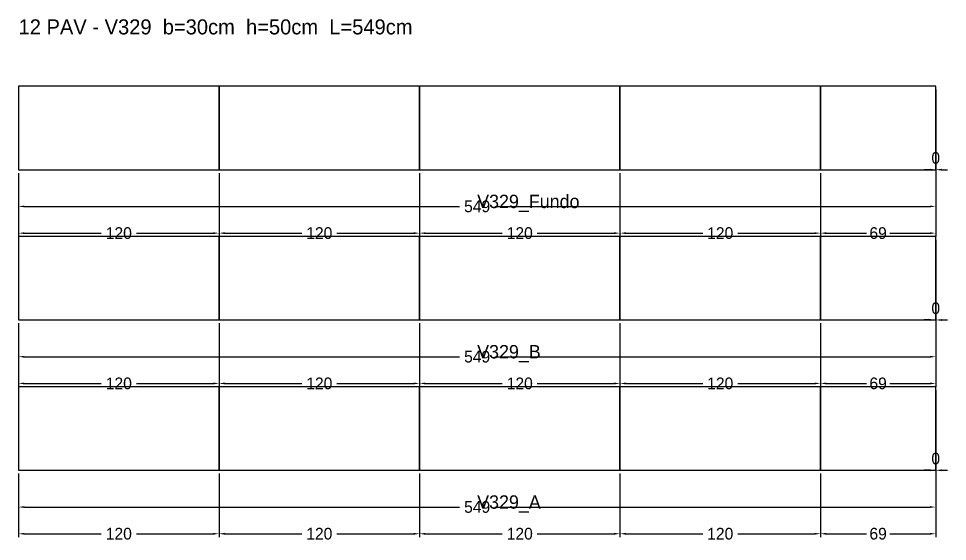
# Model space of a CAD drawing. Header units: metres. Extents: x 180 to 6304, y -11808 to -336.
# Drawn here: x 1780 to 2336, y -9252 to -8939 of the extents above; entities that cross this region are included whole.
import ezdxf

# ---------------------------------------------------------------- set-up
doc = ezdxf.new("R2010")
doc.units = ezdxf.units.M
doc.layers.add('COTA', color=3, linetype='Continuous')
doc.dimstyles.new('COTA_VIG', dxfattribs={"dimtxt": 7, "dimasz": 3.5, "dimexe": 2, "dimexo": 2, "dimgap": 1.5, "dimtad": 1, "dimdec": 1, "dimcen": 2.5, "dimclrd": 3, "dimclre": 3, "dimclrt": 3, "dimazin": 3, "dimtfac": 1, "dimtmove": 0, "dimatfit": 3})

# ---------------------------------------------------------------- blocks, each defined once
blk = doc.blocks.new('_CLOSEDFILLED')
at = {"color": 0, "linetype": 'BYBLOCK'}
blk.add_solid([(-1, 0.16), (0, 0), (-1, -0.16)], dxfattribs=at)
blk = doc.blocks.new('*D367')
at = {"color": 3}
for p, q in [((1779.65, -9211.72), (1779.65, -9233.72)), ((2328.65, -9211.72), (2328.65, -9233.72)), ((1783.15, -9231.72), (2043.65, -9231.72)), ((2064.65, -9231.72), (2325.15, -9231.72))]:
    blk.add_line(p, q, dxfattribs=at)
at = {"layer": 'Defpoints'}
for p in [(1779.65, -9209.72), (2328.65, -9209.72), (1779.65, -9231.72)]:
    blk.add_point(p, dxfattribs=at)
at = {"layer": 'COTA', "color": 3, "xscale": 3.5, "yscale": 3.5, "rotation": 180}
blk.add_blockref('_CLOSEDFILLED', (1779.65, -9231.72), dxfattribs=at)
at = {"layer": 'COTA', "color": 3, "xscale": 3.5, "yscale": 3.5}
blk.add_blockref('_CLOSEDFILLED', (2328.65, -9231.72), dxfattribs=at)
at = {"layer": 'COTA', "color": 3, "insert": (2054.15, -9231.72), "char_height": 7, "attachment_point": 5}
blk.add_mtext('549', dxfattribs=at)
blk = doc.blocks.new('*D368')
at = {"color": 3}
for p, q in [((1779.65, -9211.72), (1779.65, -9249.72)), ((1899.65, -9211.72), (1899.65, -9249.72)), ((1783.15, -9247.72), (1829.15, -9247.72)), ((1850.15, -9247.72), (1896.15, -9247.72))]:
    blk.add_line(p, q, dxfattribs=at)
at = {"layer": 'Defpoints'}
for p in [(1779.65, -9209.72), (1899.65, -9209.72), (1779.65, -9247.72)]:
    blk.add_point(p, dxfattribs=at)
at = {"layer": 'COTA', "color": 3, "xscale": 3.5, "yscale": 3.5, "rotation": 180}
blk.add_blockref('_CLOSEDFILLED', (1779.65, -9247.72), dxfattribs=at)
at = {"layer": 'COTA', "color": 3, "xscale": 3.5, "yscale": 3.5}
blk.add_blockref('_CLOSEDFILLED', (1899.65, -9247.72), dxfattribs=at)
at = {"layer": 'COTA', "color": 3, "insert": (1839.65, -9247.72), "char_height": 7, "attachment_point": 5}
blk.add_mtext('120', dxfattribs=at)
blk = doc.blocks.new('*D369')
at = {"color": 3}
for p, q in [((1899.65, -9211.72), (1899.65, -9249.72)), ((2019.65, -9211.72), (2019.65, -9249.72)), ((1903.15, -9247.72), (1949.15, -9247.72)), ((1970.15, -9247.72), (2016.15, -9247.72))]:
    blk.add_line(p, q, dxfattribs=at)
at = {"layer": 'Defpoints'}
for p in [(1899.65, -9209.72), (2019.65, -9209.72), (1899.65, -9247.72)]:
    blk.add_point(p, dxfattribs=at)
at = {"layer": 'COTA', "color": 3, "xscale": 3.5, "yscale": 3.5, "rotation": 180}
blk.add_blockref('_CLOSEDFILLED', (1899.65, -9247.72), dxfattribs=at)
at = {"layer": 'COTA', "color": 3, "xscale": 3.5, "yscale": 3.5}
blk.add_blockref('_CLOSEDFILLED', (2019.65, -9247.72), dxfattribs=at)
at = {"layer": 'COTA', "color": 3, "insert": (1959.65, -9247.72), "char_height": 7, "attachment_point": 5}
blk.add_mtext('120', dxfattribs=at)
blk = doc.blocks.new('*D370')
at = {"color": 3}
for p, q in [((2019.65, -9211.72), (2019.65, -9249.72)), ((2139.65, -9211.72), (2139.65, -9249.72)), ((2023.15, -9247.72), (2069.15, -9247.72)), ((2090.15, -9247.72), (2136.15, -9247.72))]:
    blk.add_line(p, q, dxfattribs=at)
at = {"layer": 'Defpoints'}
for p in [(2019.65, -9209.72), (2139.65, -9209.72), (2019.65, -9247.72)]:
    blk.add_point(p, dxfattribs=at)
at = {"layer": 'COTA', "color": 3, "xscale": 3.5, "yscale": 3.5, "rotation": 180}
blk.add_blockref('_CLOSEDFILLED', (2019.65, -9247.72), dxfattribs=at)
at = {"layer": 'COTA', "color": 3, "xscale": 3.5, "yscale": 3.5}
blk.add_blockref('_CLOSEDFILLED', (2139.65, -9247.72), dxfattribs=at)
at = {"layer": 'COTA', "color": 3, "insert": (2079.65, -9247.72), "char_height": 7, "attachment_point": 5}
blk.add_mtext('120', dxfattribs=at)
blk = doc.blocks.new('*D371')
at = {"color": 3}
for p, q in [((2139.65, -9211.72), (2139.65, -9249.72)), ((2259.65, -9211.72), (2259.65, -9249.72)), ((2143.15, -9247.72), (2189.15, -9247.72)), ((2210.15, -9247.72), (2256.15, -9247.72))]:
    blk.add_line(p, q, dxfattribs=at)
at = {"layer": 'Defpoints'}
for p in [(2139.65, -9209.72), (2259.65, -9209.72), (2139.65, -9247.72)]:
    blk.add_point(p, dxfattribs=at)
at = {"layer": 'COTA', "color": 3, "xscale": 3.5, "yscale": 3.5, "rotation": 180}
blk.add_blockref('_CLOSEDFILLED', (2139.65, -9247.72), dxfattribs=at)
at = {"layer": 'COTA', "color": 3, "xscale": 3.5, "yscale": 3.5}
blk.add_blockref('_CLOSEDFILLED', (2259.65, -9247.72), dxfattribs=at)
at = {"layer": 'COTA', "color": 3, "insert": (2199.65, -9247.72), "char_height": 7, "attachment_point": 5}
blk.add_mtext('120', dxfattribs=at)
blk = doc.blocks.new('*D372')
at = {"color": 3}
for p, q in [((2259.65, -9211.72), (2259.65, -9249.72)), ((2328.65, -9211.72), (2328.65, -9249.72)), ((2263.15, -9247.72), (2287.15, -9247.72)), ((2301.15, -9247.72), (2325.15, -9247.72))]:
    blk.add_line(p, q, dxfattribs=at)
at = {"layer": 'Defpoints'}
for p in [(2259.65, -9209.72), (2328.65, -9209.72), (2259.65, -9247.72)]:
    blk.add_point(p, dxfattribs=at)
at = {"layer": 'COTA', "color": 3, "xscale": 3.5, "yscale": 3.5, "rotation": 180}
blk.add_blockref('_CLOSEDFILLED', (2259.65, -9247.72), dxfattribs=at)
at = {"layer": 'COTA', "color": 3, "xscale": 3.5, "yscale": 3.5}
blk.add_blockref('_CLOSEDFILLED', (2328.65, -9247.72), dxfattribs=at)
at = {"layer": 'COTA', "color": 3, "insert": (2294.15, -9247.72), "char_height": 7, "attachment_point": 5}
blk.add_mtext('69', dxfattribs=at)
blk = doc.blocks.new('*D374')
at = {"color": 3}
for p, q in [((1779.65, -9121.72), (1779.65, -9143.72)), ((2328.65, -9121.72), (2328.65, -9143.72)), ((1783.15, -9141.72), (2043.65, -9141.72)), ((2064.65, -9141.72), (2325.15, -9141.72))]:
    blk.add_line(p, q, dxfattribs=at)
at = {"layer": 'Defpoints'}
for p in [(1779.65, -9119.72), (2328.65, -9119.72), (1779.65, -9141.72)]:
    blk.add_point(p, dxfattribs=at)
at = {"layer": 'COTA', "color": 3, "xscale": 3.5, "yscale": 3.5, "rotation": 180}
blk.add_blockref('_CLOSEDFILLED', (1779.65, -9141.72), dxfattribs=at)
at = {"layer": 'COTA', "color": 3, "xscale": 3.5, "yscale": 3.5}
blk.add_blockref('_CLOSEDFILLED', (2328.65, -9141.72), dxfattribs=at)
at = {"layer": 'COTA', "color": 3, "insert": (2054.15, -9141.72), "char_height": 7, "attachment_point": 5}
blk.add_mtext('549', dxfattribs=at)
blk = doc.blocks.new('*D375')
at = {"color": 3}
for p, q in [((1779.65, -9121.72), (1779.65, -9159.72)), ((1899.65, -9121.72), (1899.65, -9159.72)), ((1783.15, -9157.72), (1829.15, -9157.72)), ((1850.15, -9157.72), (1896.15, -9157.72))]:
    blk.add_line(p, q, dxfattribs=at)
at = {"layer": 'Defpoints'}
for p in [(1779.65, -9119.72), (1899.65, -9119.72), (1779.65, -9157.72)]:
    blk.add_point(p, dxfattribs=at)
at = {"layer": 'COTA', "color": 3, "xscale": 3.5, "yscale": 3.5, "rotation": 180}
blk.add_blockref('_CLOSEDFILLED', (1779.65, -9157.72), dxfattribs=at)
at = {"layer": 'COTA', "color": 3, "xscale": 3.5, "yscale": 3.5}
blk.add_blockref('_CLOSEDFILLED', (1899.65, -9157.72), dxfattribs=at)
at = {"layer": 'COTA', "color": 3, "insert": (1839.65, -9157.72), "char_height": 7, "attachment_point": 5}
blk.add_mtext('120', dxfattribs=at)
blk = doc.blocks.new('*D376')
at = {"color": 3}
for p, q in [((1899.65, -9121.72), (1899.65, -9159.72)), ((2019.65, -9121.72), (2019.65, -9159.72)), ((1903.15, -9157.72), (1949.15, -9157.72)), ((1970.15, -9157.72), (2016.15, -9157.72))]:
    blk.add_line(p, q, dxfattribs=at)
at = {"layer": 'Defpoints'}
for p in [(1899.65, -9119.72), (2019.65, -9119.72), (1899.65, -9157.72)]:
    blk.add_point(p, dxfattribs=at)
at = {"layer": 'COTA', "color": 3, "xscale": 3.5, "yscale": 3.5, "rotation": 180}
blk.add_blockref('_CLOSEDFILLED', (1899.65, -9157.72), dxfattribs=at)
at = {"layer": 'COTA', "color": 3, "xscale": 3.5, "yscale": 3.5}
blk.add_blockref('_CLOSEDFILLED', (2019.65, -9157.72), dxfattribs=at)
at = {"layer": 'COTA', "color": 3, "insert": (1959.65, -9157.72), "char_height": 7, "attachment_point": 5}
blk.add_mtext('120', dxfattribs=at)
blk = doc.blocks.new('*D377')
at = {"color": 3}
for p, q in [((2019.65, -9121.72), (2019.65, -9159.72)), ((2139.65, -9121.72), (2139.65, -9159.72)), ((2023.15, -9157.72), (2069.15, -9157.72)), ((2090.15, -9157.72), (2136.15, -9157.72))]:
    blk.add_line(p, q, dxfattribs=at)
at = {"layer": 'Defpoints'}
for p in [(2019.65, -9119.72), (2139.65, -9119.72), (2019.65, -9157.72)]:
    blk.add_point(p, dxfattribs=at)
at = {"layer": 'COTA', "color": 3, "xscale": 3.5, "yscale": 3.5, "rotation": 180}
blk.add_blockref('_CLOSEDFILLED', (2019.65, -9157.72), dxfattribs=at)
at = {"layer": 'COTA', "color": 3, "xscale": 3.5, "yscale": 3.5}
blk.add_blockref('_CLOSEDFILLED', (2139.65, -9157.72), dxfattribs=at)
at = {"layer": 'COTA', "color": 3, "insert": (2079.65, -9157.72), "char_height": 7, "attachment_point": 5}
blk.add_mtext('120', dxfattribs=at)
blk = doc.blocks.new('*D378')
at = {"color": 3}
for p, q in [((2139.65, -9121.72), (2139.65, -9159.72)), ((2259.65, -9121.72), (2259.65, -9159.72)), ((2143.15, -9157.72), (2189.15, -9157.72)), ((2210.15, -9157.72), (2256.15, -9157.72))]:
    blk.add_line(p, q, dxfattribs=at)
at = {"layer": 'Defpoints'}
for p in [(2139.65, -9119.72), (2259.65, -9119.72), (2139.65, -9157.72)]:
    blk.add_point(p, dxfattribs=at)
at = {"layer": 'COTA', "color": 3, "xscale": 3.5, "yscale": 3.5, "rotation": 180}
blk.add_blockref('_CLOSEDFILLED', (2139.65, -9157.72), dxfattribs=at)
at = {"layer": 'COTA', "color": 3, "xscale": 3.5, "yscale": 3.5}
blk.add_blockref('_CLOSEDFILLED', (2259.65, -9157.72), dxfattribs=at)
at = {"layer": 'COTA', "color": 3, "insert": (2199.65, -9157.72), "char_height": 7, "attachment_point": 5}
blk.add_mtext('120', dxfattribs=at)
blk = doc.blocks.new('*D379')
at = {"color": 3}
for p, q in [((2259.65, -9121.72), (2259.65, -9159.72)), ((2328.65, -9121.72), (2328.65, -9159.72)), ((2263.15, -9157.72), (2287.15, -9157.72)), ((2301.15, -9157.72), (2325.15, -9157.72))]:
    blk.add_line(p, q, dxfattribs=at)
at = {"layer": 'Defpoints'}
for p in [(2259.65, -9119.72), (2328.65, -9119.72), (2259.65, -9157.72)]:
    blk.add_point(p, dxfattribs=at)
at = {"layer": 'COTA', "color": 3, "xscale": 3.5, "yscale": 3.5, "rotation": 180}
blk.add_blockref('_CLOSEDFILLED', (2259.65, -9157.72), dxfattribs=at)
at = {"layer": 'COTA', "color": 3, "xscale": 3.5, "yscale": 3.5}
blk.add_blockref('_CLOSEDFILLED', (2328.65, -9157.72), dxfattribs=at)
at = {"layer": 'COTA', "color": 3, "insert": (2294.15, -9157.72), "char_height": 7, "attachment_point": 5}
blk.add_mtext('69', dxfattribs=at)
blk = doc.blocks.new('*D381')
at = {"color": 3}
for p, q in [((1779.65, -9031.72), (1779.65, -9053.72)), ((2328.65, -9031.72), (2328.65, -9053.72)), ((1783.15, -9051.72), (2043.65, -9051.72)), ((2064.65, -9051.72), (2325.15, -9051.72))]:
    blk.add_line(p, q, dxfattribs=at)
at = {"layer": 'Defpoints'}
for p in [(1779.65, -9029.72), (2328.65, -9029.72), (1779.65, -9051.72)]:
    blk.add_point(p, dxfattribs=at)
at = {"layer": 'COTA', "color": 3, "xscale": 3.5, "yscale": 3.5, "rotation": 180}
blk.add_blockref('_CLOSEDFILLED', (1779.65, -9051.72), dxfattribs=at)
at = {"layer": 'COTA', "color": 3, "xscale": 3.5, "yscale": 3.5}
blk.add_blockref('_CLOSEDFILLED', (2328.65, -9051.72), dxfattribs=at)
at = {"layer": 'COTA', "color": 3, "insert": (2054.15, -9051.72), "char_height": 7, "attachment_point": 5}
blk.add_mtext('549', dxfattribs=at)
blk = doc.blocks.new('*D382')
at = {"color": 3}
for p, q in [((1779.65, -9031.72), (1779.65, -9069.72)), ((1899.65, -9031.72), (1899.65, -9069.72)), ((1783.15, -9067.72), (1829.15, -9067.72)), ((1850.15, -9067.72), (1896.15, -9067.72))]:
    blk.add_line(p, q, dxfattribs=at)
at = {"layer": 'Defpoints'}
for p in [(1779.65, -9029.72), (1899.65, -9029.72), (1779.65, -9067.72)]:
    blk.add_point(p, dxfattribs=at)
at = {"layer": 'COTA', "color": 3, "xscale": 3.5, "yscale": 3.5, "rotation": 180}
blk.add_blockref('_CLOSEDFILLED', (1779.65, -9067.72), dxfattribs=at)
at = {"layer": 'COTA', "color": 3, "xscale": 3.5, "yscale": 3.5}
blk.add_blockref('_CLOSEDFILLED', (1899.65, -9067.72), dxfattribs=at)
at = {"layer": 'COTA', "color": 3, "insert": (1839.65, -9067.72), "char_height": 7, "attachment_point": 5}
blk.add_mtext('120', dxfattribs=at)
blk = doc.blocks.new('*D383')
at = {"color": 3}
for p, q in [((1899.65, -9031.72), (1899.65, -9069.72)), ((2019.65, -9031.72), (2019.65, -9069.72)), ((1903.15, -9067.72), (1949.15, -9067.72)), ((1970.15, -9067.72), (2016.15, -9067.72))]:
    blk.add_line(p, q, dxfattribs=at)
at = {"layer": 'Defpoints'}
for p in [(1899.65, -9029.72), (2019.65, -9029.72), (1899.65, -9067.72)]:
    blk.add_point(p, dxfattribs=at)
at = {"layer": 'COTA', "color": 3, "xscale": 3.5, "yscale": 3.5, "rotation": 180}
blk.add_blockref('_CLOSEDFILLED', (1899.65, -9067.72), dxfattribs=at)
at = {"layer": 'COTA', "color": 3, "xscale": 3.5, "yscale": 3.5}
blk.add_blockref('_CLOSEDFILLED', (2019.65, -9067.72), dxfattribs=at)
at = {"layer": 'COTA', "color": 3, "insert": (1959.65, -9067.72), "char_height": 7, "attachment_point": 5}
blk.add_mtext('120', dxfattribs=at)
blk = doc.blocks.new('*D384')
at = {"color": 3}
for p, q in [((2019.65, -9031.72), (2019.65, -9069.72)), ((2139.65, -9031.72), (2139.65, -9069.72)), ((2023.15, -9067.72), (2069.15, -9067.72)), ((2090.15, -9067.72), (2136.15, -9067.72))]:
    blk.add_line(p, q, dxfattribs=at)
at = {"layer": 'Defpoints'}
for p in [(2019.65, -9029.72), (2139.65, -9029.72), (2019.65, -9067.72)]:
    blk.add_point(p, dxfattribs=at)
at = {"layer": 'COTA', "color": 3, "xscale": 3.5, "yscale": 3.5, "rotation": 180}
blk.add_blockref('_CLOSEDFILLED', (2019.65, -9067.72), dxfattribs=at)
at = {"layer": 'COTA', "color": 3, "xscale": 3.5, "yscale": 3.5}
blk.add_blockref('_CLOSEDFILLED', (2139.65, -9067.72), dxfattribs=at)
at = {"layer": 'COTA', "color": 3, "insert": (2079.65, -9067.72), "char_height": 7, "attachment_point": 5}
blk.add_mtext('120', dxfattribs=at)
blk = doc.blocks.new('*D385')
at = {"color": 3}
for p, q in [((2139.65, -9031.72), (2139.65, -9069.72)), ((2259.65, -9031.72), (2259.65, -9069.72)), ((2143.15, -9067.72), (2189.15, -9067.72)), ((2210.15, -9067.72), (2256.15, -9067.72))]:
    blk.add_line(p, q, dxfattribs=at)
at = {"layer": 'Defpoints'}
for p in [(2139.65, -9029.72), (2259.65, -9029.72), (2139.65, -9067.72)]:
    blk.add_point(p, dxfattribs=at)
at = {"layer": 'COTA', "color": 3, "xscale": 3.5, "yscale": 3.5, "rotation": 180}
blk.add_blockref('_CLOSEDFILLED', (2139.65, -9067.72), dxfattribs=at)
at = {"layer": 'COTA', "color": 3, "xscale": 3.5, "yscale": 3.5}
blk.add_blockref('_CLOSEDFILLED', (2259.65, -9067.72), dxfattribs=at)
at = {"layer": 'COTA', "color": 3, "insert": (2199.65, -9067.72), "char_height": 7, "attachment_point": 5}
blk.add_mtext('120', dxfattribs=at)
blk = doc.blocks.new('*D386')
at = {"color": 3}
for p, q in [((2259.65, -9031.72), (2259.65, -9069.72)), ((2328.65, -9031.72), (2328.65, -9069.72)), ((2263.15, -9067.72), (2287.15, -9067.72)), ((2301.15, -9067.72), (2325.15, -9067.72))]:
    blk.add_line(p, q, dxfattribs=at)
at = {"layer": 'Defpoints'}
for p in [(2259.65, -9029.72), (2328.65, -9029.72), (2259.65, -9067.72)]:
    blk.add_point(p, dxfattribs=at)
at = {"layer": 'COTA', "color": 3, "xscale": 3.5, "yscale": 3.5, "rotation": 180}
blk.add_blockref('_CLOSEDFILLED', (2259.65, -9067.72), dxfattribs=at)
at = {"layer": 'COTA', "color": 3, "xscale": 3.5, "yscale": 3.5}
blk.add_blockref('_CLOSEDFILLED', (2328.65, -9067.72), dxfattribs=at)
at = {"layer": 'COTA', "color": 3, "insert": (2294.15, -9067.72), "char_height": 7, "attachment_point": 5}
blk.add_mtext('69', dxfattribs=at)

msp = doc.modelspace()

# ---------------------------------------------------------------- linework, layer by layer
at = {"layer": 'Paineis'}
for points in [[(1779.65, -9029.72), (1899.65, -9029.72), (1899.65, -8979.72), (1779.65, -8979.72)], [(1899.65, -9029.72), (2019.65, -9029.72), (2019.65, -8979.72), (1899.65, -8979.72)], [(2019.65, -9029.72), (2139.65, -9029.72), (2139.65, -8979.72), (2019.65, -8979.72)], [(2139.65, -9029.72), (2259.65, -9029.72), (2259.65, -8979.72), (2139.65, -8979.72)], [(2259.65, -9029.72), (2328.65, -9029.72), (2328.65, -8979.72), (2259.65, -8979.72)], [(1779.65, -9119.72), (1899.65, -9119.72), (1899.65, -9069.72), (1779.65, -9069.72)], [(1899.65, -9119.72), (2019.65, -9119.72), (2019.65, -9069.72), (1899.65, -9069.72)], [(2019.65, -9119.72), (2139.65, -9119.72), (2139.65, -9069.72), (2019.65, -9069.72)], [(2139.65, -9119.72), (2259.65, -9119.72), (2259.65, -9069.72), (2139.65, -9069.72)], [(2259.65, -9119.72), (2328.65, -9119.72), (2328.65, -9069.72), (2259.65, -9069.72)], [(1779.65, -9209.72), (1899.65, -9209.72), (1899.65, -9159.72), (1779.65, -9159.72)], [(1899.65, -9209.72), (2019.65, -9209.72), (2019.65, -9159.72), (1899.65, -9159.72)], [(2019.65, -9209.72), (2139.65, -9209.72), (2139.65, -9159.72), (2019.65, -9159.72)], [(2139.65, -9209.72), (2259.65, -9209.72), (2259.65, -9159.72), (2139.65, -9159.72)], [(2259.65, -9209.72), (2328.65, -9209.72), (2328.65, -9159.72), (2259.65, -9159.72)]]:
    msp.add_lwpolyline(points, close=True, dxfattribs=at)

# ---------------------------------------------------------------- texts
at = {"layer": 'NOMENCLATURA', "insert": (1779.65, -8939.72), "char_height": 9, "attachment_point": 1}
msp.add_mtext('12 PAV - V329  b=30cm  h=50cm  L=549cm', dxfattribs=at)
at = {"layer": 'Texto Secao', "char_height": 8, "attachment_point": 1}
for s, insert in [('V329_Fundo', (2054.15, -9044.72)), ('V329_B', (2054.15, -9134.72)), ('V329_A', (2054.15, -9224.72))]:
    msp.add_mtext(s, dxfattribs=dict(at, insert=insert))

# ---------------------------------------------------------------- dimensions: what is measured, and where the dimension line sits
at = {"layer": 'COTA'}
for base, p1, p2 in [((2328.65, -9029.72), (2328.65, -9029.72), (2328.65, -8979.72)), ((2328.65, -9119.72), (2328.65, -9119.72), (2328.65, -9069.72)), ((2328.65, -9209.72), (2328.65, -9209.72), (2328.65, -9159.72))]:
    msp.add_linear_dim(base=base, p1=p1, p2=p2, dimstyle='COTA_VIG', dxfattribs=at).render()
for base, p1, p2, picture, middle in [((1779.65, -9051.72), (1779.65, -9029.72), (2328.65, -9029.72), '*D381', (2054.15, -9051.72)), ((1779.65, -9067.72), (1779.65, -9029.72), (1899.65, -9029.72), '*D382', (1839.65, -9067.72)), ((1899.65, -9067.72), (1899.65, -9029.72), (2019.65, -9029.72), '*D383', (1959.65, -9067.72)), ((2019.65, -9067.72), (2019.65, -9029.72), (2139.65, -9029.72), '*D384', (2079.65, -9067.72)), ((2139.65, -9067.72), (2139.65, -9029.72), (2259.65, -9029.72), '*D385', (2199.65, -9067.72)), ((2259.65, -9067.72), (2259.65, -9029.72), (2328.65, -9029.72), '*D386', (2294.15, -9067.72)), ((1779.65, -9141.72), (1779.65, -9119.72), (2328.65, -9119.72), '*D374', (2054.15, -9141.72)), ((1779.65, -9157.72), (1779.65, -9119.72), (1899.65, -9119.72), '*D375', (1839.65, -9157.72)), ((1899.65, -9157.72), (1899.65, -9119.72), (2019.65, -9119.72), '*D376', (1959.65, -9157.72)), ((2019.65, -9157.72), (2019.65, -9119.72), (2139.65, -9119.72), '*D377', (2079.65, -9157.72)), ((2139.65, -9157.72), (2139.65, -9119.72), (2259.65, -9119.72), '*D378', (2199.65, -9157.72)), ((2259.65, -9157.72), (2259.65, -9119.72), (2328.65, -9119.72), '*D379', (2294.15, -9157.72)), ((1779.65, -9231.72), (1779.65, -9209.72), (2328.65, -9209.72), '*D367', (2054.15, -9231.72)), ((1779.65, -9247.72), (1779.65, -9209.72), (1899.65, -9209.72), '*D368', (1839.65, -9247.72)), ((1899.65, -9247.72), (1899.65, -9209.72), (2019.65, -9209.72), '*D369', (1959.65, -9247.72)), ((2019.65, -9247.72), (2019.65, -9209.72), (2139.65, -9209.72), '*D370', (2079.65, -9247.72)), ((2139.65, -9247.72), (2139.65, -9209.72), (2259.65, -9209.72), '*D371', (2199.65, -9247.72)), ((2259.65, -9247.72), (2259.65, -9209.72), (2328.65, -9209.72), '*D372', (2294.15, -9247.72))]:
    dim = msp.add_linear_dim(base=base, p1=p1, p2=p2, dimstyle='COTA_VIG', dxfattribs=at)
    dim.commit()
    dim.dimension.update_dxf_attribs({"geometry": picture, "text_midpoint": middle})

doc.saveas('drawing.dxf')
